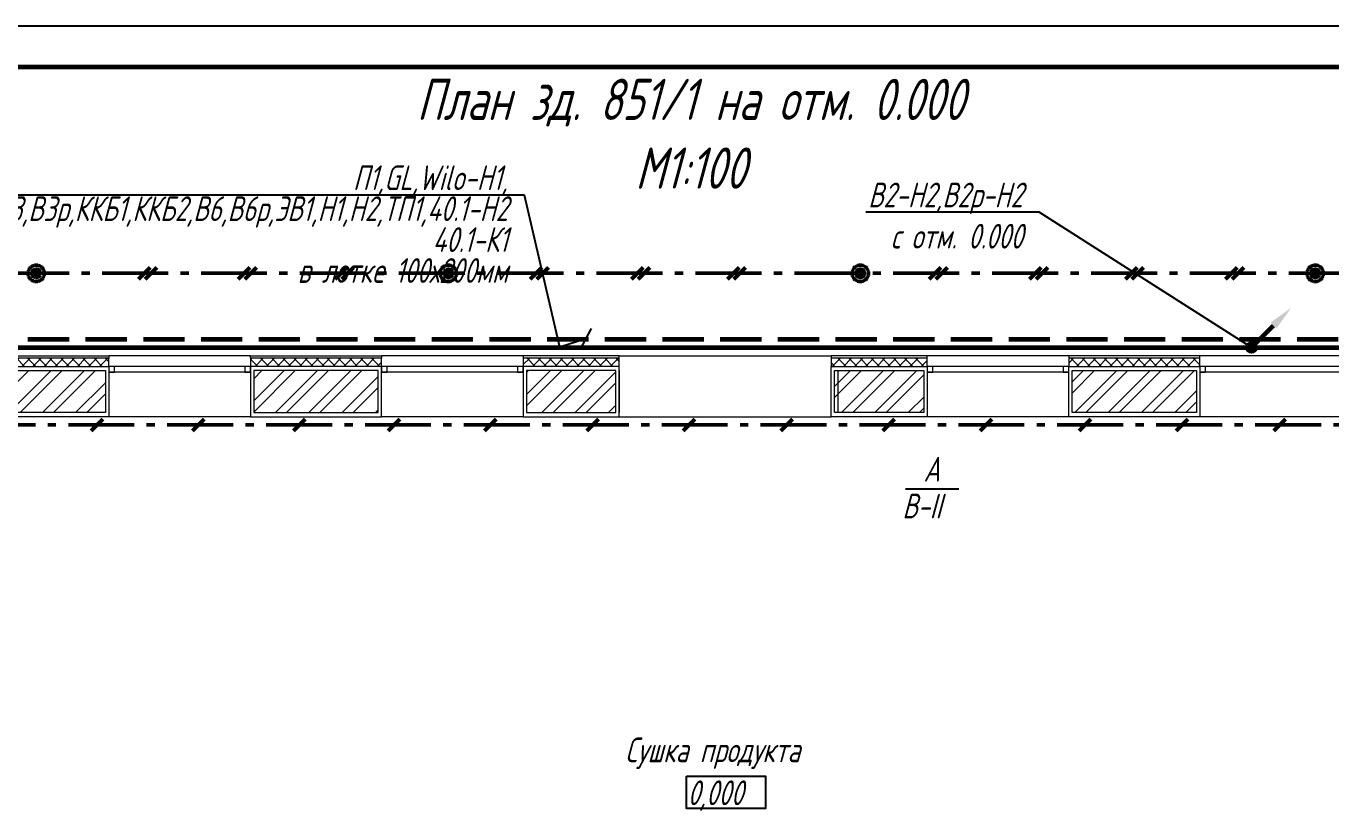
# Model space of a CAD drawing. Header units: millimetres. Extents: x -10490 to 5162, y -5053 to 76.
# Drawn here: x -4677.9 to -4519.6, y -19.4 to 75.9 of the extents above; entities that cross this region are included whole.
import ezdxf
from ezdxf import colors
from ezdxf.entities.mleader import LeaderData, LeaderLine
from ezdxf.math import Vec2, Vec3

# ---------------------------------------------------------------- set-up
doc = ezdxf.new("R2010")
doc.units = ezdxf.units.MM
doc.linetypes.add('gost5', pattern=[7, 5, -2, 0])
doc.linetypes.add('gost6', pattern=[12, 8, -1.5, 1, -1.5])
for name, color, linetype, lineweight in [('Заземление (Вновь)', 6, 'gost6', 50), ('КаБель контрольный (Вновь)', 142, 'gost5', 60), ('КаБель силовой (Вновь)', 1, 'Continuous', 60), ('Линия выноска', 137, 'Continuous', 25), ('Рамка толстая', 7, 'Continuous', 60), ('Рамка тонкая', 5, 'Continuous', 25), ('Строительный', 251, 'Continuous', 13), ('Текст', 2, 'Continuous', 25)]:
    doc.layers.add(name, color=color, linetype=linetype, lineweight=lineweight)
doc.styles.add('SIMPLEX', font='simplex.shx', dxfattribs={"width": 0.7, "oblique": 15})
doc.styles.add('СИМПЛЕКС', font='simplex.shx', dxfattribs={"width": 0.7, "oblique": 15, "height": 500})
pattern_1 = [(45, (-11460.6037, 4490.7203), (-2.0205576, 2.0205576), []), (45, (-11459.2567, 4490.7203), (-2.0205576, 2.0205576), [])]
pattern_2 = [(45, (-11460.6037, 4490.7203), (-0.67351921, 0.67351921), []), (135, (-11460.6037, 4490.7203), (-0.67351921, -0.67351921), [])]

# ---------------------------------------------------------------- blocks, each defined once
blk = doc.blocks.new('A$C0CDB385D')
at = {"layer": 'Рамка толстая'}
blk.add_line((589, 415), (20, 415), dxfattribs=at)
at = {"layer": 'Рамка тонкая'}
blk.add_line((594, 420), (0, 420), dxfattribs=at)
blk = doc.blocks.new('_None')
blk = doc.blocks.new('_Oblique')
at = {"color": 0, "linetype": 'ByBlock', "lineweight": -2}
blk.add_line((-0.5, -0.5), (0.5, 0.5), dxfattribs=at)

msp = doc.modelspace()

# ---------------------------------------------------------------- hatches: boundary and pattern name
at = {"layer": 'Заземление (Вновь)'}
for points in [[(-4676.19156, 45.85317, 1), (-4677.19156, 45.85317, 1)], [(-4626.19156, 45.85317, 1), (-4627.19156, 45.85317, 1)], [(-4576.19156, 45.85317, 1), (-4577.19156, 45.85317, 1)], [(-4520.99156, 45.85317, 1), (-4521.99156, 45.85317, 1)]]:
    msp.add_hatch(color=256, dxfattribs=at).paths.add_polyline_path(points)
at = {"layer": 'КаБель силовой (Вновь)'}
msp.add_hatch(color=256, dxfattribs=at).paths.add_polyline_path([(-4528.72555, 36.85317, 1), (-4529.72555, 36.85317, 1)])
at = {"layer": 'Строительный', "ltscale": 100}
h = msp.add_hatch(dxfattribs=at)
h.set_pattern_fill('ANSI37', color=256, scale=0.3)
h.set_pattern_definition(pattern_2)
h.paths.add_polyline_path([(-4667.89156, 35.55317), (-4699.29156, 35.55317), (-4699.29156, 34.55317), (-4667.89156, 34.55317)])
h = msp.add_hatch(dxfattribs=at)
h.set_pattern_fill('ANSI37', color=256, scale=0.3)
h.set_pattern_definition(pattern_2)
h.paths.add_polyline_path([(-4634.79156, 35.55317), (-4650.69156, 35.55317), (-4650.69156, 34.55317), (-4634.79156, 34.55317)])
h = msp.add_hatch(dxfattribs=at)
h.set_pattern_fill('ANSI37', color=256, scale=0.3)
h.set_pattern_definition(pattern_2)
h.paths.add_polyline_path([(-4605.94156, 35.55317), (-4617.59156, 35.55317), (-4617.59156, 34.55317), (-4605.94156, 34.55317)])
h = msp.add_hatch(dxfattribs=at)
h.set_pattern_fill('ANSI37', color=256, scale=0.3)
h.set_pattern_definition(pattern_2)
h.paths.add_polyline_path([(-4568.59156, 35.55317), (-4580.24156, 35.55317), (-4580.24156, 34.55317), (-4568.59156, 34.55317)])
h = msp.add_hatch(dxfattribs=at)
h.set_pattern_fill('ANSI37', color=256, scale=0.3)
h.set_pattern_definition(pattern_2)
h.paths.add_polyline_path([(-4535.49156, 35.55317), (-4551.39156, 35.55317), (-4551.39156, 34.55317), (-4535.49156, 34.55317)])
h = msp.add_hatch(dxfattribs=at)
h.set_pattern_fill('ANSI32', color=256, scale=0.3)
h.set_pattern_definition(pattern_1)
h.paths.add_polyline_path([(-4668.29156, 34.05317), (-4698.89156, 34.05317), (-4698.89156, 28.95317), (-4668.29156, 28.95317)])
h = msp.add_hatch(dxfattribs=at)
h.set_pattern_fill('ANSI32', color=256, scale=0.3)
h.set_pattern_definition(pattern_1)
h.paths.add_polyline_path([(-4635.19156, 34.05317), (-4650.29156, 34.05317), (-4650.29156, 28.95317), (-4635.19156, 28.95317)])
h = msp.add_hatch(dxfattribs=at)
h.set_pattern_fill('ANSI32', color=256, scale=0.3)
h.set_pattern_definition(pattern_1)
h.paths.add_polyline_path([(-4606.34156, 34.05317), (-4617.19156, 34.05317), (-4617.19156, 28.95317), (-4606.34156, 28.95317)])
h = msp.add_hatch(dxfattribs=at)
h.set_pattern_fill('ANSI32', color=256, scale=0.3)
h.set_pattern_definition(pattern_1)
h.paths.add_polyline_path([(-4568.99156, 34.05317), (-4579.84156, 34.05317), (-4579.84156, 28.95317), (-4568.99156, 28.95317)])
h = msp.add_hatch(dxfattribs=at)
h.set_pattern_fill('ANSI32', color=256, scale=0.3)
h.set_pattern_definition(pattern_1)
h.paths.add_polyline_path([(-4535.89156, 34.05317), (-4550.99156, 34.05317), (-4550.99156, 28.95317), (-4535.89156, 28.95317)])

# ---------------------------------------------------------------- linework, layer by layer
at = {"layer": 'Заземление (Вновь)'}
for p, q in [((-4662.86022, 46.56027), (-4664.27444, 45.14606)), ((-4662.06022, 46.56027), (-4663.47444, 45.14606)), ((-4650.77726, 46.56027), (-4652.19147, 45.14606)), ((-4649.97726, 46.56027), (-4651.39147, 45.14606)), ((-4639.00012, 46.56027), (-4640.41433, 45.14606)), ((-4638.20012, 46.56027), (-4639.61433, 45.14606)), ((-4615.34465, 46.56027), (-4616.75886, 45.14606)), ((-4614.54465, 46.56027), (-4615.95886, 45.14606)), ((-4603.03224, 46.56027), (-4604.44646, 45.14606)), ((-4602.23224, 46.56027), (-4603.64646, 45.14606)), ((-4591.40801, 46.56027), (-4592.82223, 45.14606)), ((-4590.60801, 46.56027), (-4592.02223, 45.14606)), ((-4566.91614, 46.56027), (-4568.33035, 45.14606)), ((-4566.11614, 46.56027), (-4567.53035, 45.14606)), ((-4554.75665, 46.56027), (-4556.17086, 45.14606)), ((-4553.95665, 46.56027), (-4555.37086, 45.14606)), ((-4543.11944, 46.56027), (-4544.53366, 45.14606)), ((-4542.31944, 46.56027), (-4543.73366, 45.14606)), ((-4530.973, 46.56027), (-4532.38721, 45.14606)), ((-4530.173, 46.56027), (-4531.58721, 45.14606)), ((-4776.69156, 45.85317), (-4417.89156, 45.85317)), ((-4684.79156, 27.45317), (-4509.79156, 27.45317)), ((-4668.59027, 28.16027), (-4670.00448, 26.74606)), ((-4656.31926, 28.16027), (-4657.73347, 26.74606)), ((-4644.04208, 28.16027), (-4645.45629, 26.74606)), ((-4632.57359, 28.16027), (-4633.9878, 26.74606)), ((-4620.87359, 28.16027), (-4622.2878, 26.74606)), ((-4608.4783, 28.16027), (-4609.89251, 26.74606)), ((-4596.7862, 28.16027), (-4598.20042, 26.74606)), ((-4584.91868, 28.16027), (-4586.33289, 26.74606)), ((-4572.53748, 28.16027), (-4573.95169, 26.74606)), ((-4560.71665, 28.16027), (-4562.13086, 26.74606)), ((-4548.73498, 28.16027), (-4550.14919, 26.74606)), ((-4536.96752, 28.16027), (-4538.38173, 26.74606)), ((-4525.1, 28.16027), (-4526.51421, 26.74606))]:
    msp.add_line(p, q, dxfattribs=at)
for centre, radius in [((-4676.69156, 45.85317), 1), ((-4676.69156, 45.85317), 0.5), ((-4626.69156, 45.85317), 1), ((-4626.69156, 45.85317), 0.5), ((-4576.69156, 45.85317), 1), ((-4576.69156, 45.85317), 0.5), ((-4521.49156, 45.85317), 1), ((-4521.49156, 45.85317), 0.5)]:
    msp.add_circle(centre, radius, dxfattribs=at)
at = {"layer": 'КаБель контрольный (Вновь)'}
msp.add_line((-4768.69156, 37.85317), (-4425.79156, 37.85317), dxfattribs=at)
at = {"layer": 'КаБель силовой (Вновь)'}
for p, q in [((-4528.872, 37.20672), (-4526.55245, 39.52627)), ((-4767.69156, 36.85317), (-4426.89156, 36.85317))]:
    msp.add_line(p, q, dxfattribs=at)
msp.add_circle((-4529.22555, 36.85317), 0.5, dxfattribs=at)
msp.add_solid([(-4526.906, 39.87983), (-4526.19889, 39.17272), (-4524.43112, 41.64759)], dxfattribs=at)
at = {"layer": 'Строительный', "ltscale": 100}
for p, q in [((-4650.69156, 35.85317), (-4667.89156, 35.85317)), ((-4617.59156, 35.85317), (-4634.79156, 35.85317)), ((-4551.39156, 35.85317), (-4568.59156, 35.85317)), ((-4518.29156, 35.85317), (-4535.49156, 35.85317)), ((-4650.69156, 34.55317), (-4667.89156, 34.55317)), ((-4650.69156, 33.85317), (-4667.89156, 33.85317)), ((-4617.59156, 34.55317), (-4634.79156, 34.55317)), ((-4617.59156, 33.85317), (-4634.79156, 33.85317)), ((-4551.39156, 34.55317), (-4568.59156, 34.55317)), ((-4551.39156, 33.85317), (-4568.59156, 33.85317)), ((-4518.29156, 34.55317), (-4535.49156, 34.55317)), ((-4518.29156, 33.85317), (-4535.49156, 33.85317)), ((-4650.69156, 28.45317), (-4667.89156, 28.45317)), ((-4617.59156, 28.45317), (-4634.79156, 28.45317)), ((-4551.39156, 28.45317), (-4568.59156, 28.45317)), ((-4518.29156, 28.45317), (-4535.49156, 28.45317))]:
    msp.add_line(p, q, dxfattribs=at)
at = {"layer": 'Строительный'}
for p, q in [((-4605.94156, 35.85317), (-4580.24156, 35.85317)), ((-4605.94156, 28.45317), (-4580.24156, 28.45317))]:
    msp.add_line(p, q, dxfattribs=at)
at = {"layer": 'Строительный', "ltscale": 0.2}
for p, q in [((-4605.94156, 34.05355), (-4605.94156, 28.95355)), ((-4579.44156, 34.05355), (-4579.44156, 28.95355))]:
    msp.add_line(p, q, dxfattribs=at)
at = {"layer": 'Строительный', "ltscale": 100}
for points in [[(-4699.29156, 35.55317), (-4699.29156, 35.85317), (-4667.89156, 35.85317), (-4667.89156, 35.55317)], [(-4667.89156, 34.55317), (-4667.89156, 35.55317), (-4699.29156, 35.55317), (-4699.29156, 34.55317)], [(-4650.69156, 35.55317), (-4650.69156, 35.85317), (-4634.79156, 35.85317), (-4634.79156, 35.55317)], [(-4634.79156, 34.55317), (-4634.79156, 35.55317), (-4650.69156, 35.55317), (-4650.69156, 34.55317)], [(-4605.94156, 35.55317), (-4605.94156, 35.85317), (-4617.59156, 35.85317), (-4617.59156, 35.55317)], [(-4605.94156, 34.55317), (-4605.94156, 35.55317), (-4617.59156, 35.55317), (-4617.59156, 34.55317)], [(-4568.59156, 35.55317), (-4568.59156, 35.85317), (-4580.24156, 35.85317), (-4580.24156, 35.55317)], [(-4568.59156, 34.55317), (-4568.59156, 35.55317), (-4580.24156, 35.55317), (-4580.24156, 34.55317)], [(-4535.49156, 35.55317), (-4535.49156, 35.85317), (-4551.39156, 35.85317), (-4551.39156, 35.55317)], [(-4535.49156, 34.55317), (-4535.49156, 35.55317), (-4551.39156, 35.55317), (-4551.39156, 34.55317)], [(-4688.79156, 28.45317), (-4699.29156, 28.45317), (-4699.29156, 34.55317), (-4667.89156, 34.55317), (-4667.89156, 28.45317), (-4685.79156, 28.45317)]]:
    msp.add_lwpolyline(points, dxfattribs=at)
for points in [[(-4698.89156, 34.05317), (-4668.29156, 34.05317), (-4668.29156, 28.95317), (-4698.89156, 28.95317)], [(-4667.89156, 33.85317), (-4667.19156, 33.85317), (-4667.19156, 34.55317), (-4667.89156, 34.55317)], [(-4651.39156, 33.85317), (-4650.69156, 33.85317), (-4650.69156, 34.55317), (-4651.39156, 34.55317)], [(-4650.69156, 28.45317), (-4634.79156, 28.45317), (-4634.79156, 34.55317), (-4650.69156, 34.55317)], [(-4650.29156, 28.95317), (-4635.19156, 28.95317), (-4635.19156, 34.05317), (-4650.29156, 34.05317)], [(-4634.79156, 33.85317), (-4634.09156, 33.85317), (-4634.09156, 34.55317), (-4634.79156, 34.55317)], [(-4618.29156, 33.85317), (-4617.59156, 33.85317), (-4617.59156, 34.55317), (-4618.29156, 34.55317)], [(-4617.59156, 28.45317), (-4605.94156, 28.45317), (-4605.94156, 34.55317), (-4617.59156, 34.55317)], [(-4617.19156, 28.95317), (-4606.34156, 28.95317), (-4606.34156, 34.05317), (-4617.19156, 34.05317)], [(-4580.24156, 34.55317), (-4568.59156, 34.55317), (-4568.59156, 28.45317), (-4580.24156, 28.45317)], [(-4579.84156, 34.05317), (-4568.99156, 34.05317), (-4568.99156, 28.95317), (-4579.84156, 28.95317)], [(-4568.59156, 33.85317), (-4567.89156, 33.85317), (-4567.89156, 34.55317), (-4568.59156, 34.55317)], [(-4552.09156, 33.85317), (-4551.39156, 33.85317), (-4551.39156, 34.55317), (-4552.09156, 34.55317)], [(-4551.39156, 34.55317), (-4535.49156, 34.55317), (-4535.49156, 28.45317), (-4551.39156, 28.45317)], [(-4550.99156, 34.05317), (-4535.89156, 34.05317), (-4535.89156, 28.95317), (-4550.99156, 28.95317)], [(-4535.49156, 33.85317), (-4534.79156, 33.85317), (-4534.79156, 34.55317), (-4535.49156, 34.55317)]]:
    msp.add_lwpolyline(points, close=True, dxfattribs=at)
at = {"layer": 'Текст'}
msp.add_line((-4571.19258, 19.69556), (-4564.72344, 19.69556), dxfattribs=at)
msp.add_lwpolyline([(-4597.77567, -15.16473), (-4588.18612, -15.16473), (-4588.18612, -19.10761), (-4597.77567, -19.10761)], close=True, dxfattribs=at)

# ---------------------------------------------------------------- block references
msp.add_blockref('A$C0CDB385D', (-4846.0436, -344.14684))

# ---------------------------------------------------------------- texts
at = {"layer": 'Текст', "style": 'SIMPLEX', "oblique": 15, "width": 0.7}
for s, p in [('А', (-4569.0209, 20.5867)), ('В-II', (-4571.59597, 16.11243)), ('0,000', (-4597.6557, -18.68095))]:
    msp.add_text(s, height=3, dxfattribs=at).set_placement(p)
at = {"layer": 'Текст', "attachment_point": 5, "style": 'SIMPLEX'}
for s, insert, char_height, width in [('План зд. 851/1 на отм. 0.000\\PМ1:100', (-4597.29156, 62.79205), 5, 338.8), ('Сушка продукта', (-4594.61573, -12.38212), 3, 70)]:
    msp.add_mtext(s, dxfattribs=dict(at, insert=insert, char_height=char_height, width=width))

# ---------------------------------------------------------------- leaders
at = {"layer": 'Линия выноска'}
ml = msp.add_multileader_mtext('Standard', dxfattribs=at)
ml.set_content('\\pxsm0.75;П1,GL,Wilo-Н1,\\PП2,П2р,В2,В2р,В3,В3р,ККБ1,ККБ2,В6,В6р,ЭВ1,Н1,Н2,ТП1,40.1-Н2\\P40.1-К1\\Pв лотке 100х200мм', color=2, style='СИМПЛЕКС')
ml.set_leader_properties()
ml.set_arrow_properties(name='OBLIQUE')
ml.build(insert=Vec2(0, 0))
ml.multileader.update_dxf_attribs({"text_left_attachment_type": 6, "text_right_attachment_type": 6, "dogleg_length": 0, "arrow_head_size": 2})
ctx = ml.context
ctx.base_point, ctx.char_height, ctx.arrow_head_size, ctx.plane_origin = Vec3(-4724.50999, 55.34882), 3, 2, Vec3(-4561.2591, 29.20975)
ctx.left_attachment, ctx.right_attachment, ctx.text_align_type = 6, 6, 2
notes = []
notes.append((ctx, [(1, (1, 1, 0), (-4617.45926, 55.34882), (-1, 0), 0, [(1, [(-4609.98397, 37.89345), (-4613.15599, 36.89345)], 0, [])])]))
ctx.mtext.insert, ctx.mtext.alignment, ctx.mtext.flow_direction = Vec3(-4619.45926, 58.94882), 3, 5
ml = msp.add_multileader_mtext('Standard', dxfattribs=at)
ml.set_content('В2-Н2,В2р-Н2\\Pс отм. 0.000', color=2, style='СИМПЛЕКС')
ml.set_leader_properties()
ml.set_arrow_properties(name='NONE')
ml.build(insert=Vec2(0, 0))
ml.multileader.update_dxf_attribs({"text_left_attachment_type": 6, "text_right_attachment_type": 6, "dogleg_length": 0, "arrow_head_size": 2})
ctx = ml.context
ctx.base_point, ctx.char_height, ctx.arrow_head_size, ctx.plane_origin = Vec3(-4583.42591, 53.25824), 3, 2, Vec3(-4580.43952, -6.9892)
ctx.left_attachment, ctx.right_attachment, ctx.text_align_type = 6, 6, 2
notes.append((ctx, [(1, (1, 1, 0), (-4554.97517, 53.25824), (-1, 0), 0, [(0, [(-4529.22555, 36.85317)], 0, [])])]))
ctx.mtext.insert, ctx.mtext.alignment, ctx.mtext.flow_direction = Vec3(-4556.97517, 56.85824), 3, 5
for ctx, leaders in notes:
    for number, flags, end, landing, length, lines in leaders:
        leader = LeaderData()
        leader.index, (leader.has_last_leader_line, leader.has_dogleg_vector, leader.attachment_direction) = number, flags
        leader.last_leader_point, leader.dogleg_vector, leader.dogleg_length = Vec3(end), Vec3(landing), length
        for number, points, colour, breaks in lines:
            line = LeaderLine()
            line.index, line.vertices, line.color, line.breaks = number, Vec3.list(points), colors.encode_raw_color(colour), breaks
            leader.lines.append(line)
        ctx.leaders.append(leader)

doc.saveas('drawing.dxf')
